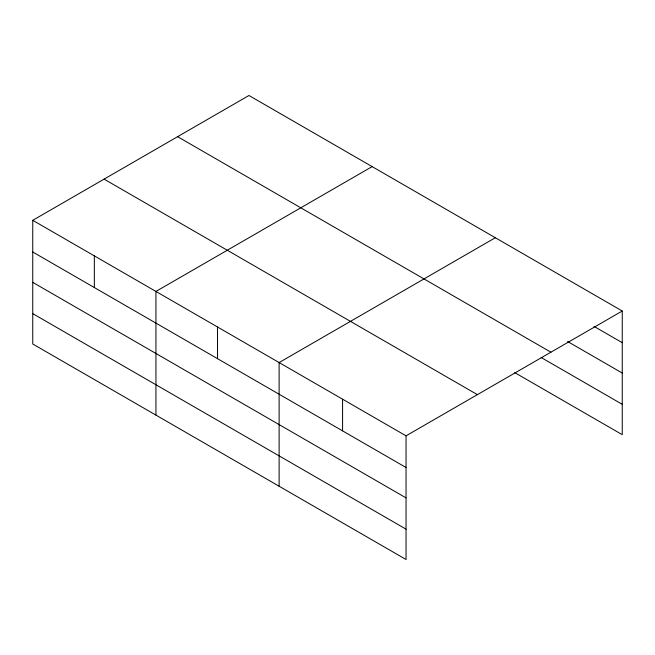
<?xml version="1.0" encoding="UTF-8"?>
<svg xmlns="http://www.w3.org/2000/svg" width="655" height="655" viewBox="0 0 655 655"><rect width="100%" height="100%" fill="white"/><g stroke="black" fill="none" stroke-linecap="round" stroke-linejoin="round"><path stroke-width="0.98" d="M514.724 372.605L622.25 434.683L622.25 311.01L248.957 95.491L32.75 220.317L32.75 343.99L406.043 559.509L406.043 435.837L32.75 220.317M372.146 166.607L155.939 291.434L155.939 415.114M495.327 237.732L279.12 362.559L279.12 486.231M406.043 435.837L622.25 311.01M594.044 326.403L622.25 342.688M567.607 341.501L622.25 373.047M177.611 136.682L550.904 352.202M541.161 357.507L622.25 404.323M104.096 179.126L477.389 394.646M32.75 251.995L406.043 467.514M32.75 282.354L406.043 497.874M32.75 313.63L406.043 529.15M342.581 399.198L342.581 430.875M217.534 327.001L217.534 358.678M94.345 255.876L94.345 287.553"/></g></svg>
